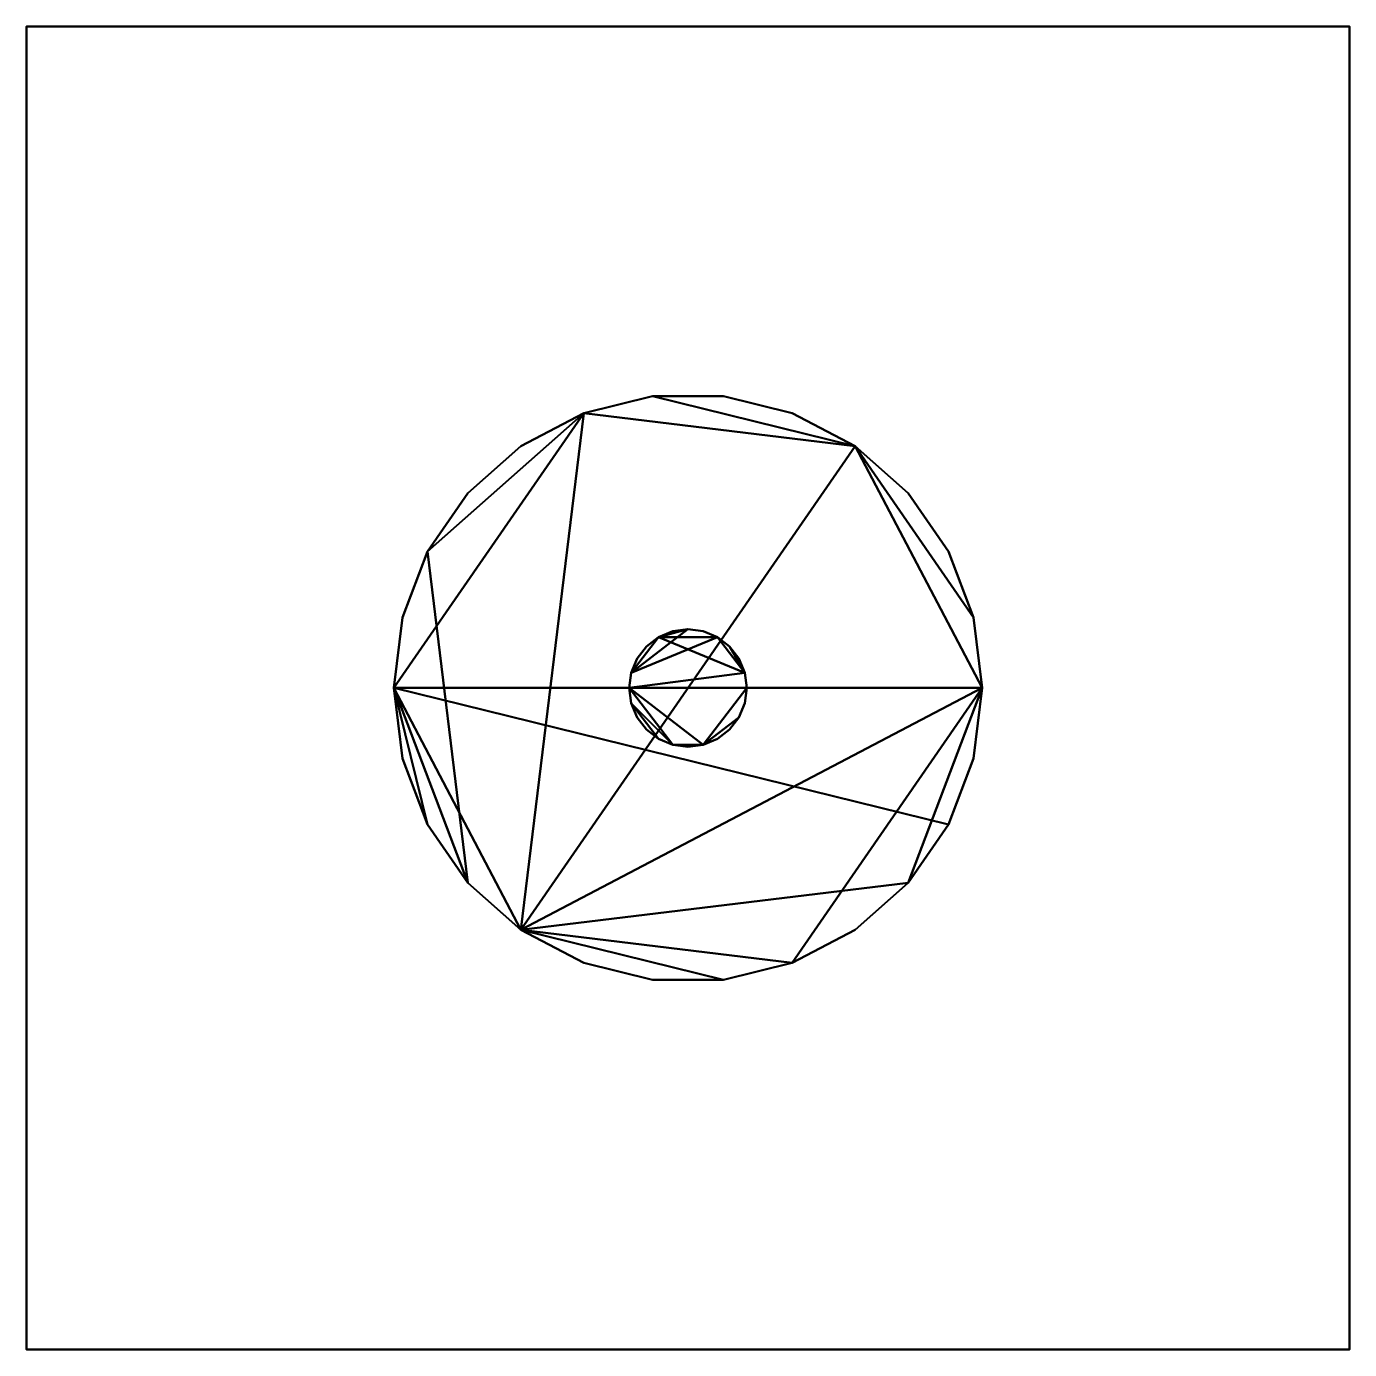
# Model space of a CAD drawing. Header units: millimetres. Extents: x -450 to 450, y -450 to 450.
import ezdxf

# ---------------------------------------------------------------- set-up
doc = ezdxf.new("R2010")
doc.units = ezdxf.units.MM
doc.layers.add('I-FURN', color=7, linetype='Continuous', lineweight=40)

msp = doc.modelspace()

# ---------------------------------------------------------------- meshes
at = {"layer": 'I-FURN', "color": 251, "true_color": 0x525051}
mesh = msp.add_polyface(dxfattribs=at)
corners = [(-450, 450, 725), (-450, -450, 725), (450, -450, 725), (450, 450, 725)]
mesh.append_faces([[corners[k] for k in face] for face in [(3, 0, 1, 2)]], dxfattribs={"color": 251})
mesh = msp.add_polyface(dxfattribs=at)
corners = [(-450, 450, 700), (450, 450, 700), (450, -450, 700), (-450, -450, 700)]
mesh.append_faces([[corners[k] for k in face] for face in [(1, 2, 3, 0)]], dxfattribs={"color": 251})
mesh = msp.add_polyface(dxfattribs=at)
corners = [(-450, -450, 725), (-450, 450, 725), (-450, 450, 700), (-450, -450, 700)]
mesh.append_faces([[corners[k] for k in face] for face in [(0, 1, 2, 3)]], dxfattribs={"color": 251})
mesh = msp.add_polyface(dxfattribs=at)
corners = [(-450, 450, 725), (450, 450, 725), (450, 450, 700), (-450, 450, 700)]
mesh.append_faces([[corners[k] for k in face] for face in [(0, 1, 2, 3)]], dxfattribs={"color": 251})
mesh = msp.add_polyface(dxfattribs=at)
corners = [(450, 450, 725), (450, -450, 725), (450, -450, 700), (450, 450, 700)]
mesh.append_faces([[corners[k] for k in face] for face in [(0, 1, 2, 3)]], dxfattribs={"color": 251})
at = {"layer": 'I-FURN', "color": 250, "true_color": 0x1d1d1d}
mesh = msp.add_polyface(dxfattribs=at)
corners = [(-200, 0, 30), (-194.19, -47.86, 30), (-177.09, -92.94, 30), (-149.7, -132.62, 30), (-113.61, -164.6, 30), (-70.92, -187, 30), (-24.11, -198.54, 30), (24.11, -198.54, 30), (70.92, -187, 30), (113.61, -164.6, 30), (149.7, -132.62, 30), (177.09, -92.94, 30), (194.19, -47.86, 30), (200, 0, 30), (194.19, 47.86, 30), (177.09, 92.94, 30), (149.7, 132.62, 30), (113.61, 164.6, 30), (70.92, 187, 30), (24.11, 198.54, 30), (-24.11, 198.54, 30), (-70.92, 187, 30), (-113.61, 164.6, 30), (-149.7, 132.62, 30), (-177.09, 92.94, 30), (-194.19, 47.86, 30)]
mesh.append_faces([[corners[k] for k in face] for face in [(2, 0, 1), (17, 14, 15, 16), (24, 21, 22, 23)]], dxfattribs={"vtx0": -1, "color": 250})
mesh.append_faces([[corners[k] for k in face] for face in [(13, 17, 21, 0)]], dxfattribs={"vtx0": -1, "vtx1": -1, "vtx2": -1, "vtx3": -1, "color": 250})
mesh.append_faces([[corners[k] for k in face] for face in [(17, 20, 21)]], dxfattribs={"vtx0": -1, "vtx2": -1, "color": 250})
mesh.append_faces([[corners[k] for k in face] for face in [(4, 10, 11, 0)]], dxfattribs={"vtx0": -1, "vtx2": -1, "vtx3": -1, "color": 250})
mesh.append_faces([[corners[k] for k in face] for face in [(7, 8, 4), (3, 4, 0, 2), (13, 14, 17)]], dxfattribs={"vtx1": -1, "vtx2": -1, "color": 250})
mesh.append_faces([[corners[k] for k in face] for face in [(8, 9, 10, 4), (11, 12, 13, 0), (24, 25, 0, 21)]], dxfattribs={"vtx2": -1, "vtx3": -1, "color": 250})
mesh.append_faces([[corners[k] for k in face] for face in [(4, 5, 6, 7), (17, 18, 19, 20)]], dxfattribs={"vtx3": -1, "color": 250})
mesh = msp.add_polyface(dxfattribs=at)
corners = [(-200, 0), (-194.19, 47.86), (-177.09, 92.94), (-149.7, 132.62), (-113.61, 164.6), (-70.92, 187), (-24.11, 198.54), (24.11, 198.54), (70.92, 187), (113.61, 164.6), (149.7, 132.62), (177.09, 92.94), (194.19, 47.86), (200, 0), (194.19, -47.86), (177.09, -92.94), (149.7, -132.62), (113.61, -164.6), (70.92, -187), (24.11, -198.54), (-24.11, -198.54), (-70.92, -187), (-113.61, -164.6), (-149.7, -132.62), (-177.09, -92.94), (-194.19, -47.86)]
mesh.append_faces([[corners[k] for k in face] for face in [(0, 23, 24, 25)]], dxfattribs={"vtx0": -1, "color": 250})
mesh.append_faces([[corners[k] for k in face] for face in [(9, 22, 5, 6), (2, 5, 22, 23)]], dxfattribs={"vtx0": -1, "vtx1": -1, "vtx3": -1, "color": 250})
mesh.append_faces([[corners[k] for k in face] for face in [(9, 12, 13, 22), (13, 18, 19, 22)]], dxfattribs={"vtx0": -1, "vtx2": -1, "vtx3": -1, "color": 250})
mesh.append_faces([[corners[k] for k in face] for face in [(11, 12, 9, 10), (4, 5, 2, 3)]], dxfattribs={"vtx1": -1, "color": 250})
mesh.append_faces([[corners[k] for k in face] for face in [(7, 8, 9, 6)]], dxfattribs={"vtx2": -1, "color": 250})
mesh.append_faces([[corners[k] for k in face] for face in [(0, 1, 2, 23), (16, 17, 18, 13)]], dxfattribs={"vtx2": -1, "vtx3": -1, "color": 250})
mesh.append_faces([[corners[k] for k in face] for face in [(13, 14, 15, 16), (19, 20, 21, 22)]], dxfattribs={"vtx3": -1, "color": 250})
mesh = msp.add_polyface(dxfattribs=at)
corners = [(-200, 0, 30), (-194.19, 47.86, 30), (-177.09, 92.94, 30), (-149.7, 132.62, 30), (-113.61, 164.6, 30), (-70.92, 187, 30), (-24.11, 198.54, 30), (24.11, 198.54, 30), (70.92, 187, 30), (113.61, 164.6, 30), (149.7, 132.62, 30), (177.09, 92.94, 30), (194.19, 47.86, 30), (200, 0, 30), (200, 0), (194.19, 47.86), (177.09, 92.94), (149.7, 132.62), (113.61, 164.6), (70.92, 187), (24.11, 198.54), (-24.11, 198.54), (-70.92, 187), (-113.61, 164.6), (-149.7, 132.62), (-177.09, 92.94), (-194.19, 47.86), (-200, 0)]
mesh.append_faces([[corners[k] for k in face] for face in [(1, 26, 27, 0)]], dxfattribs={"vtx0": -1, "color": 250})
mesh.append_faces([[corners[k] for k in face] for face in [(6, 21, 22, 5), (2, 25, 26, 1), (3, 24, 25, 2), (4, 23, 24, 3)]], dxfattribs={"vtx0": -1, "vtx2": -1, "color": 250})
mesh.append_faces([[corners[k] for k in face] for face in [(14, 15, 12, 13)]], dxfattribs={"vtx1": -1, "color": 250})
mesh.append_faces([[corners[k] for k in face] for face in [(15, 16, 11, 12), (17, 18, 9, 10), (18, 19, 8, 9), (16, 17, 10, 11), (19, 20, 7, 8), (6, 7, 20, 21), (22, 23, 4, 5)]], dxfattribs={"vtx1": -1, "vtx3": -1, "color": 250})
mesh = msp.add_polyface(dxfattribs=at)
corners = [(-40, 0, 700), (-38.64, -10.35, 700), (-34.64, -20, 700), (-28.28, -28.28, 700), (-20, -34.64, 700), (-10.35, -38.64, 700), (0, -40, 700), (10.35, -38.64, 700), (20, -34.64, 700), (28.28, -28.28, 700), (34.64, -20, 700), (38.64, -10.35, 700), (40, 0, 700), (38.64, 10.35, 700), (34.64, 20, 700), (28.28, 28.28, 700), (20, 34.64, 700), (10.35, 38.64, 700), (0, 40, 700), (-10.35, 38.64, 700), (-20, 34.64, 700), (-28.28, 28.28, 700), (-34.64, 20, 700), (-38.64, 10.35, 700)]
mesh.append_faces([[corners[k] for k in face] for face in [(7, 0, 5, 6), (20, 23, 18, 19)]], dxfattribs={"vtx0": -1, "vtx1": -1, "color": 250})
mesh.append_faces([[corners[k] for k in face] for face in [(0, 13, 16, 23)]], dxfattribs={"vtx0": -1, "vtx1": -1, "vtx2": -1, "color": 250})
mesh.append_faces([[corners[k] for k in face] for face in [(1, 4, 5, 0)]], dxfattribs={"vtx0": -1, "vtx2": -1, "color": 250})
mesh.append_faces([[corners[k] for k in face] for face in [(7, 12, 13, 0)]], dxfattribs={"vtx0": -1, "vtx2": -1, "vtx3": -1, "color": 250})
mesh.append_faces([[corners[k] for k in face] for face in [(21, 22, 23, 20)]], dxfattribs={"vtx2": -1, "color": 250})
mesh.append_faces([[corners[k] for k in face] for face in [(10, 11, 12, 7), (16, 17, 18, 23)]], dxfattribs={"vtx2": -1, "vtx3": -1, "color": 250})
mesh.append_faces([[corners[k] for k in face] for face in [(7, 8, 9, 10), (1, 2, 3, 4), (13, 14, 15, 16)]], dxfattribs={"vtx3": -1, "color": 250})
mesh = msp.add_polyface(dxfattribs=at)
corners = [(-40, 0), (-38.64, 10.35), (-34.64, 20), (-28.28, 28.28), (-20, 34.64), (-10.35, 38.64), (0, 40), (10.35, 38.64), (20, 34.64), (28.28, 28.28), (34.64, 20), (38.64, 10.35), (40, 0), (38.64, -10.35), (34.64, -20), (28.28, -28.28), (20, -34.64), (10.35, -38.64), (0, -40), (-10.35, -38.64), (-20, -34.64), (-28.28, -28.28), (-34.64, -20), (-38.64, -10.35)]
mesh.append_faces([[corners[k] for k in face] for face in [(0, 17, 19, 23)]], dxfattribs={"vtx0": -1, "vtx1": -1, "vtx2": -1, "color": 250})
mesh.append_faces([[corners[k] for k in face] for face in [(23, 19, 20)]], dxfattribs={"vtx0": -1, "vtx2": -1, "color": 250})
mesh.append_faces([[corners[k] for k in face] for face in [(4, 8, 9, 11), (0, 11, 12, 17)]], dxfattribs={"vtx0": -1, "vtx2": -1, "vtx3": -1, "color": 250})
mesh.append_faces([[corners[k] for k in face] for face in [(3, 4, 1, 2)]], dxfattribs={"vtx1": -1, "color": 250})
mesh.append_faces([[corners[k] for k in face] for face in [(0, 1, 4, 11)]], dxfattribs={"vtx1": -1, "vtx2": -1, "vtx3": -1, "color": 250})
mesh.append_faces([[corners[k] for k in face] for face in [(9, 10, 11), (4, 5, 6), (15, 16, 17, 14), (21, 22, 23, 20), (17, 18, 19)]], dxfattribs={"vtx2": -1, "color": 250})
mesh.append_faces([[corners[k] for k in face] for face in [(6, 7, 8, 4), (12, 13, 14, 17)]], dxfattribs={"vtx2": -1, "vtx3": -1, "color": 250})
mesh = msp.add_polyface(dxfattribs=at)
corners = [(-40, 0, 700), (-38.64, 10.35, 700), (-34.64, 20, 700), (-28.28, 28.28, 700), (-20, 34.64, 700), (-10.35, 38.64, 700), (0, 40, 700), (10.35, 38.64, 700), (20, 34.64, 700), (28.28, 28.28, 700), (34.64, 20, 700), (38.64, 10.35, 700), (40, 0, 700), (40, 0), (38.64, 10.35), (34.64, 20), (28.28, 28.28), (20, 34.64), (10.35, 38.64), (0, 40), (-10.35, 38.64), (-20, 34.64), (-28.28, 28.28), (-34.64, 20), (-38.64, 10.35), (-40, 0)]
mesh.append_faces([[corners[k] for k in face] for face in [(1, 24, 25, 0)]], dxfattribs={"vtx0": -1, "color": 250})
mesh.append_faces([[corners[k] for k in face] for face in [(11, 14, 15, 10), (10, 15, 16, 9), (8, 17, 18, 7), (9, 16, 17, 8), (7, 18, 19, 6), (5, 20, 21, 4), (4, 21, 22, 3), (2, 23, 24, 1), (3, 22, 23, 2), (20, 5, 6, 19)]], dxfattribs={"vtx0": -1, "vtx2": -1, "color": 250})
mesh.append_faces([[corners[k] for k in face] for face in [(11, 12, 13, 14)]], dxfattribs={"vtx3": -1, "color": 250})
mesh = msp.add_polyface(dxfattribs=at)
corners = [(200, 0, 30), (194.19, -47.86, 30), (177.09, -92.94, 30), (149.7, -132.62, 30), (113.61, -164.6, 30), (70.92, -187, 30), (24.11, -198.54, 30), (-24.11, -198.54, 30), (-70.92, -187, 30), (-113.61, -164.6, 30), (-149.7, -132.62, 30), (-177.09, -92.94, 30), (-194.19, -47.86, 30), (-200, 0, 30), (-200, 0), (-194.19, -47.86), (-177.09, -92.94), (-149.7, -132.62), (-113.61, -164.6), (-70.92, -187), (-24.11, -198.54), (24.11, -198.54), (70.92, -187), (113.61, -164.6), (149.7, -132.62), (177.09, -92.94), (194.19, -47.86), (200, 0)]
mesh.append_faces([[corners[k] for k in face] for face in [(1, 26, 27, 0)]], dxfattribs={"vtx0": -1, "color": 250})
mesh.append_faces([[corners[k] for k in face] for face in [(3, 24, 25, 2)]], dxfattribs={"vtx0": -1, "vtx2": -1, "color": 250})
mesh.append_faces([[corners[k] for k in face] for face in [(14, 15, 12, 13)]], dxfattribs={"vtx1": -1, "color": 250})
mesh.append_faces([[corners[k] for k in face] for face in [(15, 16, 11, 12), (17, 18, 9, 10), (18, 19, 8, 9), (16, 17, 10, 11), (19, 20, 7, 8), (6, 7, 20, 21), (21, 22, 5, 6), (22, 23, 4, 5), (25, 26, 1, 2), (23, 24, 3, 4)]], dxfattribs={"vtx1": -1, "vtx3": -1, "color": 250})
mesh = msp.add_polyface(dxfattribs=at)
corners = [(40, 0, 700), (38.64, -10.35, 700), (34.64, -20, 700), (28.28, -28.28, 700), (20, -34.64, 700), (10.35, -38.64, 700), (0, -40, 700), (-10.35, -38.64, 700), (-20, -34.64, 700), (-28.28, -28.28, 700), (-34.64, -20, 700), (-38.64, -10.35, 700), (-40, 0, 700), (-40, 0), (-38.64, -10.35), (-34.64, -20), (-28.28, -28.28), (-20, -34.64), (-10.35, -38.64), (0, -40), (10.35, -38.64), (20, -34.64), (28.28, -28.28), (34.64, -20), (38.64, -10.35), (40, 0)]
mesh.append_faces([[corners[k] for k in face] for face in [(1, 24, 25, 0)]], dxfattribs={"vtx0": -1, "color": 250})
mesh.append_faces([[corners[k] for k in face] for face in [(11, 14, 15, 10), (10, 15, 16, 9), (8, 17, 18, 7), (9, 16, 17, 8), (7, 18, 19, 6), (5, 20, 21, 4), (4, 21, 22, 3), (2, 23, 24, 1), (3, 22, 23, 2), (20, 5, 6, 19)]], dxfattribs={"vtx0": -1, "vtx2": -1, "color": 250})
mesh.append_faces([[corners[k] for k in face] for face in [(12, 13, 14, 11)]], dxfattribs={"vtx2": -1, "color": 250})
at = {"layer": 'I-FURN', "color": 251, "true_color": 0x525051}
mesh = msp.add_polyface(dxfattribs=at)
corners = [(450, -450, 725), (-450, -450, 725), (-450, -450, 700), (450, -450, 700)]
mesh.append_faces([[corners[k] for k in face] for face in [(0, 1, 2, 3)]], dxfattribs={"color": 251})

doc.saveas('drawing.dxf')
